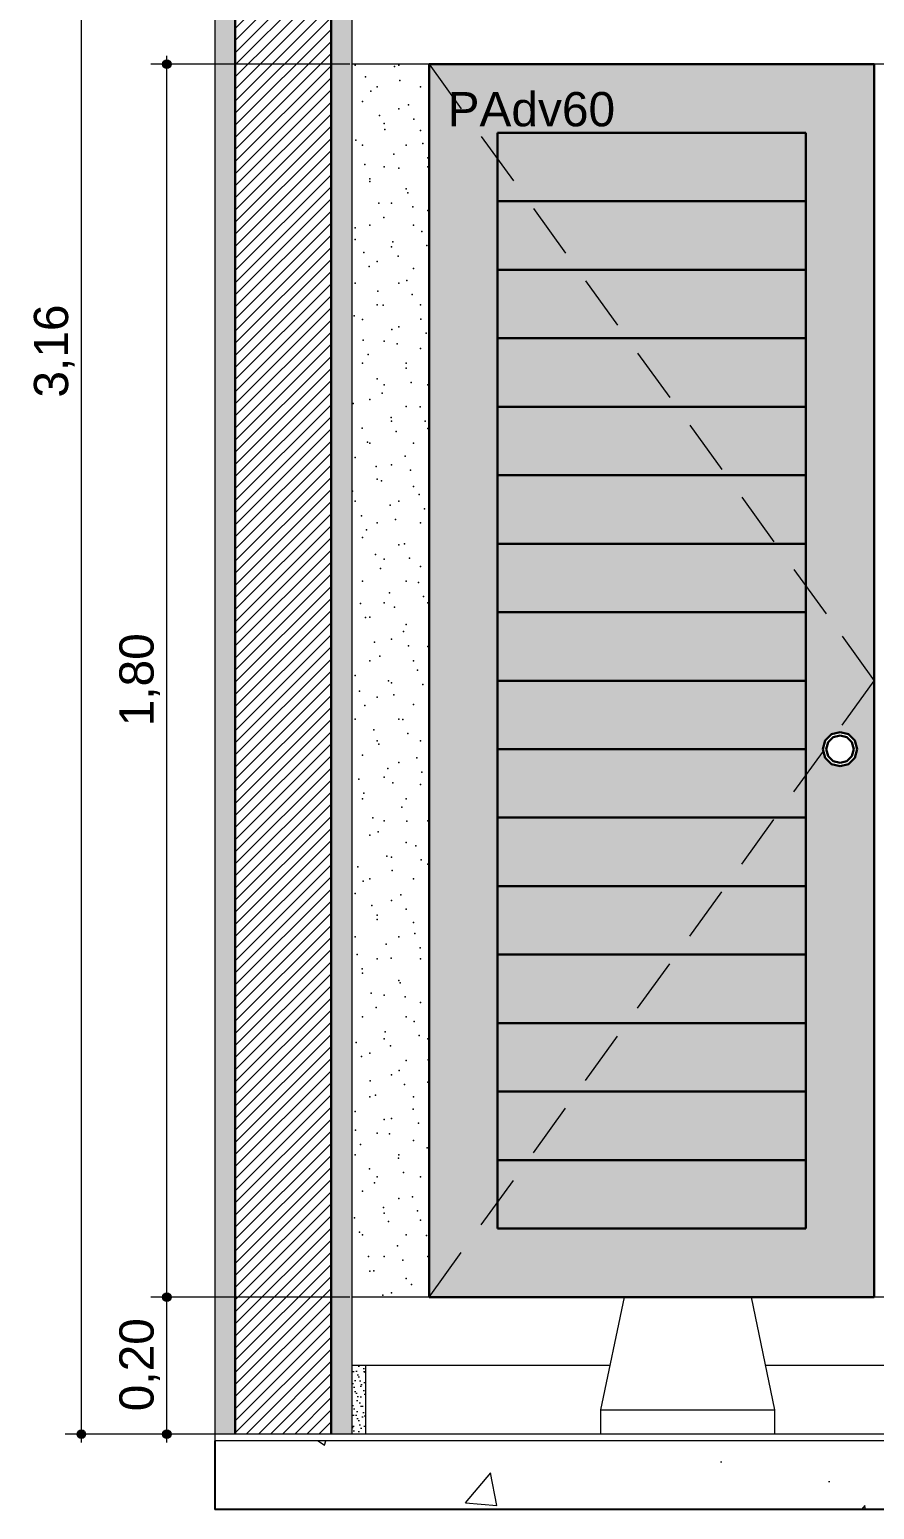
# Model space of a CAD drawing. Header units: metres. Extents: x -1.9 to 95.3, y -2.2 to 2.5.
# Drawn here: x 16.327 to 17.56, y -2.225 to -0.064 of the extents above; entities that cross this region are included whole.
import ezdxf

# ---------------------------------------------------------------- set-up
doc = ezdxf.new("R2010")
doc.units = ezdxf.units.M
doc.header["$MEASUREMENT"] = 0
for name, color, linetype in [('COTAS CORTE', 7, 'Continuous'), ('NOTAS-LAYOUT.EXEC', 7, 'Continuous'), ('PAREDE CONSTRUIR', 7, 'Continuous'), ('Portas Archicad', 7, 'Continuous')]:
    doc.layers.add(name, color=color, linetype=linetype)
for name, color, linetype, lineweight, true_color in [('COTAS CORTE_Caneta_No__25', 7, 'Continuous', 13, 0x982312), ('LAJES.EST_Caneta_No__254', 7, 'Continuous', 0, 0xd1c9ad), ('LAJES.EST_Caneta_No__97', 7, 'Continuous', 13, 0x6b6b6b), ('LOUCAS-METAIS.ARQ_Caneta_No__13', 7, 'Continuous', 0, 0xaaaaaa), ('PAREDE.ARQ_Caneta_No__97', 7, 'Continuous', 13, 0x6b6b6b), ('PISO - Rodapé_Caneta_No__97', 7, 'Continuous', 13, 0x6b6b6b), ('Portas Archicad_Caneta_No__97', 7, 'Continuous', 13, 0x6b6b6b)]:
    doc.layers.add(name, color=color, linetype=linetype, lineweight=lineweight, true_color=true_color)
for name, color, linetype, lineweight in [('LAJES.EST_Caneta_No__4', 7, 'Continuous', 25), ('LAJES.EST_Caneta_No__7', 7, 'Continuous', 13), ('NOTAS-LAYOUT.EXEC_Caneta_No__241', 7, 'Continuous', 13), ('PAREDE CONSTRUIR_Caneta_No__241', 7, 'Continuous', 13), ('PAREDE CONSTRUIR_Caneta_No__3', 7, 'Continuous', 30), ('PAREDE.ARQ_Caneta_No__241', 7, 'Continuous', 13), ('PISO - Rodapé_Caneta_No__11', 7, 'Continuous', 5), ('Portas Archicad_Caneta_No__3', 7, 'Continuous', 30)]:
    doc.layers.add(name, color=color, linetype=linetype, lineweight=lineweight)
doc.styles.add('GENERATED_STYLE_1', font='arial.ttf')
doc.dimstyles.new('GENERATED_STYLE__2', dxfattribs={"dimtxt": 0.05, "dimasz": 0.02375, "dimexe": 0.18, "dimexo": 0.267183, "dimgap": 0, "dimtad": 1, "dimzin": 0, "dimdsep": 46, "dimtxsty": 'GENERATED_STYLE_1', "dimblk": 'ARROWHEAD_11', "dimblk1": 'ARROWHEAD_11', "dimblk2": 'ARROWHEAD_11', "dimcen": 0.09, "dimclrd": 256, "dimclre": 256, "dimclrt": 256, "dimadec": 0, "dimazin": 0, "dimtfac": 1, "dimtdec": 4, "dimtmove": 0, "dimatfit": 3, "dimfxl": 0, "dimtolj": 1, "dimtzin": 0, "dimarcsym": 0})
pattern_1 = [(45, (-35.75337, -1.615), (-0.159099, 0.159099), [0, -0.15, 0, -0.225]), (110, (-35.25337, -1.615), (0.2114308, 0.0769545), [0, -0.11, 0, -0.19])]
pattern_2 = [(50, (-35.75337, -2.115), (-0.546554, 0.0478173), [0.05715, -0.62865]), (355, (-35.75337, -2.115), (-0.10573, 0.5731705), [0.04572, -0.502922]), (100.4514, (-35.7078, -2.119), (0.4408237, 0.5253533), [0.04857, -0.534271]), (46.1842, (-35.7534, -1.9626), (-0.813237, 0.126127), [0.085725, -0.942975]), (96.6356, (-35.6856, -1.9731), (0.712212, 0.742278), [0.072855, -0.801407]), (351.1842, (-35.7534, -1.9626), (0.712212, 0.742278), [0.06858, -0.754379]), (21, (-35.67717, -2.0007), (-0.454843, 0.3067956), [0.05715, -0.62865]), (326, (-35.67717, -2.0007), (0.185406, 0.552564), [0.04572, -0.50292]), (71.4514, (-35.63926, -2.02627), (0.6402493, 0.2457683), [0.04857, -0.53427]), (37.5, (-35.75337, -2.115), (0.0092658, 0.2536651), [0, -0.496824, 0, -0.51054, 0, -0.504825]), (7.5, (-35.75337, -2.115), (0.200459, 0.3005417), [0, -0.291084, 0, -0.485394, 0, -0.192405]), (327.5, (-35.9233, -2.115), (-0.4067718, 0.0171862), [0, -0.1905, 0, -0.59436, 0, -0.78867]), (317.5, (-35.9995, -2.115), (0.4443875, 0.0762795), [0, -0.24765, 0, -0.394716, 0, -0.56007])]

# ---------------------------------------------------------------- blocks, each defined once
blk = doc.blocks.new('*D66', base_point=(-35.7534, -2.115))
at = {"layer": 'COTAS CORTE_Caneta_No__25', "linetype": 'Continuous', "lineweight": 13, "true_color": 0x982312}
for points in [[(16.5209, -1.915), (16.5214, -1.9174), (16.5228, -1.9194), (16.5248, -1.9208), (16.5272, -1.9213), (16.5296, -1.9208), (16.5316, -1.9194), (16.533, -1.9174), (16.5334, -1.915), (16.533, -1.9126), (16.5316, -1.9106), (16.5296, -1.9092), (16.5272, -1.9087), (16.5248, -1.9092), (16.5228, -1.9106), (16.5214, -1.9126)], [(16.5209, -2.115), (16.5214, -2.1174), (16.5228, -2.1194), (16.5248, -2.1208), (16.5272, -2.1213), (16.5296, -2.1208), (16.5316, -2.1194), (16.533, -2.1174), (16.5334, -2.115), (16.533, -2.1126), (16.5316, -2.1106), (16.5296, -2.1092), (16.5272, -2.1088), (16.5248, -2.1092), (16.5228, -2.1106), (16.5214, -2.1126)]]:
    blk.add_hatch(color=24, dxfattribs=at).paths.add_polyline_path(points)
at = {"layer": 'COTAS CORTE_Caneta_No__25', "color": 24, "linetype": 'Continuous', "lineweight": 13, "true_color": 0x982312}
for p, q in [((16.5209, -1.915), (16.5037, -1.915)), ((16.5272, -2.1088), (16.5272, -1.9213)), ((16.7944, -1.915), (16.5334, -1.915)), ((16.5209, -2.115), (16.5037, -2.115)), ((16.7944, -2.115), (16.5334, -2.115)), ((16.5272, -2.1275), (16.5272, -2.1213))]:
    blk.add_line(p, q, dxfattribs=at)
for centre in [(16.5272, -1.915), (16.5272, -2.115)]:
    blk.add_circle(centre, 0.00625, dxfattribs=at)
at = {"layer": 'COTAS CORTE_Caneta_No__25', "color": 24, "lineweight": 13, "true_color": 0x982312, "insert": (16.5172, -2.0817), "char_height": 0.05, "attachment_point": 7, "rotation": 90, "style": 'GENERATED_STYLE_1'}
blk.add_mtext('\\A1;{\\pql;\\fArial|b0|i0|c0|p0;\\W1.000000;0,20}', dxfattribs=at)
blk = doc.blocks.new('ARROWHEAD_11')
at = {"color": 0, "linetype": 'Continuous', "lineweight": 0}
blk.add_line((0, 0), (-1, 0), dxfattribs=at)
at = {"color": 0, "linetype": 'Continuous', "lineweight": 0, "const_width": 0.25, "flags": 128}
blk.add_lwpolyline([(-0.125, 0, 1), (0.125, 0, 1)], format="xyb", close=True, dxfattribs=at)
blk = doc.blocks.new('*D67', base_point=(-35.7534, -2.115))
at = {"layer": 'COTAS CORTE_Caneta_No__25', "linetype": 'Continuous', "lineweight": 13, "true_color": 0x982312}
for points in [[(16.5209, -0.115), (16.5214, -0.1174), (16.5228, -0.1194), (16.5248, -0.1208), (16.5272, -0.1213), (16.5296, -0.1208), (16.5316, -0.1194), (16.533, -0.1174), (16.5334, -0.115), (16.533, -0.1126), (16.5316, -0.1106), (16.5296, -0.1092), (16.5272, -0.1088), (16.5248, -0.1092), (16.5228, -0.1106), (16.5214, -0.1126)], [(16.5209, -1.915), (16.5214, -1.9174), (16.5228, -1.9194), (16.5248, -1.9208), (16.5272, -1.9213), (16.5296, -1.9208), (16.5316, -1.9194), (16.533, -1.9174), (16.5334, -1.915), (16.533, -1.9126), (16.5316, -1.9106), (16.5296, -1.9092), (16.5272, -1.9088), (16.5248, -1.9092), (16.5228, -1.9106), (16.5214, -1.9126)]]:
    blk.add_hatch(color=24, dxfattribs=at).paths.add_polyline_path(points)
at = {"layer": 'COTAS CORTE_Caneta_No__25', "color": 24, "linetype": 'Continuous', "lineweight": 13, "true_color": 0x982312}
for p, q in [((16.5272, -0.1088), (16.5272, -0.1025)), ((16.5209, -0.115), (16.5037, -0.115)), ((16.5272, -1.9088), (16.5272, -0.1213)), ((16.7944, -0.115), (16.5334, -0.115))]:
    blk.add_line(p, q, dxfattribs=at)
blk.add_circle((16.5272, -0.115), 0.00625, dxfattribs=at)
at = {"layer": 'COTAS CORTE_Caneta_No__25', "color": 24, "lineweight": 13, "true_color": 0x982312, "insert": (16.5172, -1.0817), "char_height": 0.05, "attachment_point": 7, "rotation": 90, "style": 'GENERATED_STYLE_1'}
blk.add_mtext('\\A1;{\\pql;\\fArial|b0|i0|c0|p0;\\W1.000000;1,80}', dxfattribs=at)
blk = doc.blocks.new('*D68', base_point=(-35.7534, -2.115))
at = {"layer": 'COTAS CORTE_Caneta_No__25', "linetype": 'Continuous', "lineweight": 13, "true_color": 0x982312}
for points in [[(16.3962, 1.045), (16.3967, 1.0426), (16.398, 1.0406), (16.4001, 1.0392), (16.4024, 1.0387), (16.4048, 1.0392), (16.4069, 1.0406), (16.4082, 1.0426), (16.4087, 1.045), (16.4082, 1.0474), (16.4069, 1.0494), (16.4048, 1.0508), (16.4024, 1.0513), (16.4001, 1.0508), (16.398, 1.0494), (16.3967, 1.0474)], [(16.3962, -2.115), (16.3967, -2.1174), (16.398, -2.1194), (16.4001, -2.1208), (16.4024, -2.1213), (16.4048, -2.1208), (16.4069, -2.1194), (16.4082, -2.1174), (16.4087, -2.115), (16.4082, -2.1126), (16.4069, -2.1106), (16.4048, -2.1092), (16.4024, -2.1088), (16.4001, -2.1092), (16.398, -2.1106), (16.3967, -2.1126)]]:
    blk.add_hatch(color=24, dxfattribs=at).paths.add_polyline_path(points)
at = {"layer": 'COTAS CORTE_Caneta_No__25', "color": 24, "linetype": 'Continuous', "lineweight": 13, "true_color": 0x982312}
for p, q in [((16.3962, 1.045), (16.379, 1.045)), ((16.4024, -2.1088), (16.4024, 1.0387)), ((16.6696, 1.045), (16.4087, 1.045)), ((16.3962, -2.115), (16.379, -2.115)), ((16.6696, -2.115), (16.4087, -2.115)), ((16.4024, -2.1275), (16.4024, -2.1213))]:
    blk.add_line(p, q, dxfattribs=at)
for centre in [(16.4024, 1.045), (16.4024, -2.115)]:
    blk.add_circle(centre, 0.00625, dxfattribs=at)
at = {"layer": 'COTAS CORTE_Caneta_No__25', "color": 24, "lineweight": 13, "true_color": 0x982312, "insert": (16.3924, -0.6017), "char_height": 0.05, "attachment_point": 7, "rotation": 90, "style": 'GENERATED_STYLE_1'}
blk.add_mtext('\\A1;{\\pql;\\fArial|b0|i0|c0|p0;\\W1.000000;3,16}', dxfattribs=at)
blk = doc.blocks.new('Label_14_5', base_point=(16.9347, -0.149))
at = {"layer": 'NOTAS-LAYOUT.EXEC_Caneta_No__241', "color": 7, "lineweight": 13, "insert": (16.9372, -0.1556), "char_height": 0.05, "attachment_point": 1, "style": 'GENERATED_STYLE_1'}
blk.add_mtext('\\A1;{\\pql;\\pt0,241;\\fArial|b0|i0|c0|p0;\\W1.000000;PAdv60\\fArial|b0|i0|c0|p0;\\W1.000000;\\A1{\\H.66x;\\S^  ;}\\fArial|b0|i0|c0|p0;\\W1.000000;\\fArial|b0|i0|c0|p0;\\W1.000000;\\A1{\\H.66x;\\S^  ;}\\fArial|b0|i0|c0|p0;\\W1.000000;\\fArial|b0|i0|c0|p0;\\W1.000000;\\fArial|b0|i0|c0|p0;\\W1.000000;\\fArial|b0|i0|c0|p0;\\W1.000000;\\fArial|b0|i0|c0|p0;\\W1.000000;\\fArial|b0|i0|c0|p0;\\W1.000000;\\fArial|b0|i0|c0|p0;\\W1.000000;\\A1{\\H.66x;\\S^  ;}\\fArial|b0|i0|c0|p0;\\W1.000000;\\fArial|b0|i0|c0|p0;\\W1.000000;\\A1{\\H.66x;\\S^  ;}\\fArial|b0|i0|c0|p0;\\W1.000000;\\fArial|b0|i0|c0|p0;\\W1.000000;\\fArial|b0|i0|c0|p0;\\W1.000000;\\fArial|b0|i0|c0|p0;\\W1.000000;\\fArial|b0|i0|c0|p0;\\W1.000000;\\fArial|b0|i0|c0|p0;\\W1.000000;\\fArial|b0|i0|c0|p0;\\W1.000000;\\A1{\\H.66x;\\S^  ;}\\fArial|b0|i0|c0|p0;\\W1.000000;\\fArial|b0|i0|c0|p0;\\W1.000000;\\A1{\\H.66x;\\S^  ;}\\fArial|b0|i0|c0|p0;\\W1.000000;\\fArial|b0|i0|c0|p0;\\W1.000000;\\fArial|b0|i0|c0|p0;\\W1.000000;\\fArial|b0|i0|c0|p0;\\W1.000000;\\fArial|b0|i0|c0|p0;\\W1.000000;\\fArial|b0|i0|c0|p0;\\W1.000000;\\fArial|b0|i0|c0|p0;\\W1.000000;\\A1{\\H.66x;\\S^  ;}\\fArial|b0|i0|c0|p0;\\W1.000000;\\fArial|b0|i0|c0|p0;\\W1.000000;\\A1{\\H.66x;\\S^  ;}\\fArial|b0|i0|c0|p0;\\W1.000000;\\fArial|b0|i0|c0|p0;\\W1.000000;\\fArial|b0|i0|c0|p0;\\W1.000000;\\fArial|b0|i0|c0|p0;\\W1.000000;\\fArial|b0|i0|c0|p0;\\W1.000000;\\fArial|b0|i0|c0|p0;\\W1.000000;\\fArial|b0|i0|c0|p0;\\W1.000000;\\A1{\\H.66x;\\S^  ;}\\fArial|b0|i0|c0|p0;\\W1.000000;\\fArial|b0|i0|c0|p0;\\W1.000000;\\A1{\\H.66x;\\S^  ;}\\fArial|b0|i0|c0|p0;\\W1.000000;\\fArial|b0|i0|c0|p0;\\W1.000000;\\fArial|b0|i0|c0|p0;\\W1.000000;\\fArial|b0|i0|c0|p0;\\W1.000000;\\fArial|b0|i0|c0|p0;\\W1.000000;\\fArial|b0|i0|c0|p0;\\W1.000000;\\fArial|b0|i0|c0|p0;\\W1.000000;\\A1{\\H.66x;\\S^  ;}\\fArial|b0|i0|c0|p0;\\W1.000000;}', dxfattribs=at)

msp = doc.modelspace()

# ---------------------------------------------------------------- hatches: boundary and pattern name
at = {"layer": 'LAJES.EST_Caneta_No__254', "linetype": 'Continuous', "lineweight": 0, "true_color": 0xd1c9ad}
h = msp.add_hatch(dxfattribs=at)
h.set_pattern_fill('Haie_OD_0005', color=9, style=0, pattern_type=2)
h.set_pattern_definition(pattern_1)
h.paths.add_polyline_path([(16.7972, -2.115), (16.5972, -2.115), (16.5972, -2.125), (16.7972, -2.125)])
h = msp.add_hatch(dxfattribs=at)
h.set_pattern_fill('Haie_OD_0005', color=9, style=0, pattern_type=2)
h.set_pattern_definition(pattern_1)
h.paths.add_polyline_path([(16.7972, -2.115), (16.7972, -2.125), (20.8472, -2.125), (20.8472, -2.115)])
at = {"layer": 'LAJES.EST_Caneta_No__97', "linetype": 'Continuous', "lineweight": 13, "true_color": 0x6b6b6b}
h = msp.add_hatch(dxfattribs=at)
h.set_pattern_fill('AR_CONC_0005', color=251, style=0, pattern_type=2)
h.set_pattern_definition(pattern_2)
h.paths.add_polyline_path([(16.5972, -2.225), (16.7972, -2.225), (16.7972, -2.125), (16.5972, -2.125)])
h = msp.add_hatch(dxfattribs=at)
h.set_pattern_fill('AR_CONC_0005', color=251, style=0, pattern_type=2)
h.set_pattern_definition(pattern_2)
h.paths.add_polyline_path([(16.7972, -2.225), (20.8472, -2.225), (20.8472, -2.125), (16.7972, -2.125)])
at = {"layer": 'PAREDE CONSTRUIR', "linetype": 'Continuous', "lineweight": 0, "true_color": 0xffffff}
for points in [[(16.5972, 1.435), (16.5972, -2.115), (16.6272, -2.115), (16.6272, 1.435)], [(16.7672, -2.115), (16.7972, -2.115), (16.7972, 1.435), (16.7672, 1.435)]]:
    msp.add_hatch(color=7, dxfattribs=at).paths.add_polyline_path(points)
at = {"layer": 'PAREDE CONSTRUIR', "linetype": 'Continuous', "lineweight": 0, "true_color": 0x000000}
h = msp.add_hatch(dxfattribs=at)
h.set_pattern_fill('common_brick_0005', color=18, style=0, pattern_type=2)
h.set_pattern_definition([(45, (-35.753368, -2.115), (-0.0088388348, 0.0088388348), [])])
h.paths.add_polyline_path([(16.6272, 1.435), (16.6272, -2.115), (16.7672, -2.115), (16.7672, 1.435)])
at = {"layer": 'PISO - Rodapé_Caneta_No__97', "linetype": 'Continuous', "lineweight": 13, "true_color": 0x6b6b6b}
h = msp.add_hatch(dxfattribs=at)
h.set_pattern_fill('cut_stone_0005', color=251, style=0, pattern_type=2)
h.set_pattern_definition([(45, (-35.753368, -2.09), (-0.0079549513, 0.0079549513), [0, -0.0075, 0, -0.01125]), (110, (-35.728368, -2.09), (0.010571542, 0.0038477266), [0, -0.0055, 0, -0.0095])])
h.paths.add_polyline_path([(16.7972, -2.015), (16.7972, -2.115), (16.8172, -2.115), (16.8172, -2.015)])
at = {"layer": 'Portas Archicad', "linetype": 'Continuous', "lineweight": 0, "true_color": 0xffffff}
for points in [[(16.9102, -1.915), (17.0102, -1.815), (17.0102, -0.215), (16.9102, -0.115)], [(16.9102, -0.115), (17.0102, -0.215), (17.4602, -0.215), (17.5602, -0.115)], [(17.0102, -0.315), (17.4602, -0.315), (17.4602, -0.215), (17.0102, -0.215)], [(17.0102, -0.315), (17.0102, -0.415), (17.4602, -0.415), (17.4602, -0.315)], [(17.0102, -0.515), (17.4602, -0.515), (17.4602, -0.415), (17.0102, -0.415)], [(17.0102, -0.615), (17.4602, -0.615), (17.4602, -0.515), (17.0102, -0.515)], [(17.0102, -0.715), (17.4602, -0.715), (17.4602, -0.615), (17.0102, -0.615)], [(17.0102, -0.815), (17.4602, -0.815), (17.4602, -0.715), (17.0102, -0.715)], [(17.0102, -0.915), (17.4602, -0.915), (17.4602, -0.815), (17.0102, -0.815)], [(17.0102, -1.015), (17.4602, -1.015), (17.4602, -0.915), (17.0102, -0.915)], [(17.0102, -1.115), (17.4602, -1.115), (17.4602, -1.015), (17.0102, -1.015)], [(17.0102, -1.115), (17.0102, -1.215), (17.4602, -1.215), (17.4602, -1.115)], [(17.0102, -1.315), (17.4602, -1.315), (17.4602, -1.215), (17.0102, -1.215)], [(17.0102, -1.315), (17.0102, -1.415), (17.4602, -1.415), (17.4602, -1.315)], [(17.0102, -1.415), (17.0102, -1.515), (17.4602, -1.515), (17.4602, -1.415)], [(17.0102, -1.515), (17.0102, -1.615), (17.4602, -1.615), (17.4602, -1.515)], [(17.0102, -1.715), (17.4602, -1.715), (17.4602, -1.615), (17.0102, -1.615)], [(17.0102, -1.715), (17.0102, -1.815), (17.4602, -1.815), (17.4602, -1.715)], [(16.9102, -1.915), (17.5602, -1.915), (17.4602, -1.815), (17.0102, -1.815)]]:
    msp.add_hatch(color=7, dxfattribs=at).paths.add_polyline_path(points)
h = msp.add_hatch(color=7, dxfattribs=at)
h.paths.add_polyline_path([(17.4602, -0.215), (17.4602, -1.815), (17.5602, -1.915), (17.5602, -0.115)])
h.paths.add_polyline_path([(17.4852, -1.115), (17.4885, -1.1025), (17.4977, -1.0933), (17.5102, -1.09), (17.5227, -1.0933), (17.5319, -1.1025), (17.5352, -1.115), (17.5319, -1.1275), (17.5227, -1.1367), (17.5102, -1.14), (17.4977, -1.1367), (17.4885, -1.1275)], flags=0)

# ---------------------------------------------------------------- linework, layer by layer
at = {"layer": 'LAJES.EST_Caneta_No__4', "color": 7, "linetype": 'Continuous', "lineweight": 25}
for p, q in [((16.5972, -2.125), (16.5972, -2.225)), ((16.7972, -2.225), (16.5972, -2.225)), ((20.8472, -2.225), (16.7972, -2.225))]:
    msp.add_line(p, q, dxfattribs=at)
at = {"layer": 'LAJES.EST_Caneta_No__7', "color": 7, "linetype": 'Continuous', "lineweight": 13}
for p, q in [((16.5972, -2.115), (16.5972, -2.125)), ((16.8172, -2.115), (16.7972, -2.115)), ((20.8272, -2.115), (16.8172, -2.115)), ((16.7972, -2.125), (16.5972, -2.125)), ((20.8472, -2.125), (16.7972, -2.125))]:
    msp.add_line(p, q, dxfattribs=at)
at = {"layer": 'LAJES.EST_Caneta_No__7', "color": 7, "linetype": 'Continuous', "lineweight": 13, "flags": 128}
msp.add_lwpolyline([(16.7972, -2.115), (16.7672, -2.115), (16.6272, -2.115), (16.5972, -2.115)], dxfattribs=at)
at = {"layer": 'LOUCAS-METAIS.ARQ_Caneta_No__13', "color": 253, "linetype": 'Continuous', "lineweight": 0, "true_color": 0xaaaaaa}
for p, q in [((17.161, -2.0796), (17.1953, -1.915)), ((17.415, -2.0796), (17.3808, -1.915)), ((17.161, -2.0796), (17.1647, -2.0796)), ((17.161, -2.115), (17.161, -2.0796)), ((17.1647, -2.0796), (17.1731, -2.0796)), ((17.1731, -2.0796), (17.1861, -2.0796)), ((17.1861, -2.0796), (17.2039, -2.0796)), ((17.2039, -2.0796), (17.2281, -2.0796)), ((17.2281, -2.0796), (17.2569, -2.0796)), ((17.2569, -2.0796), (17.288, -2.0796)), ((17.288, -2.0796), (17.3192, -2.0796)), ((17.3192, -2.0796), (17.348, -2.0796)), ((17.348, -2.0796), (17.3721, -2.0796)), ((17.3721, -2.0796), (17.3899, -2.0796)), ((17.3899, -2.0796), (17.4029, -2.0796)), ((17.4029, -2.0796), (17.4114, -2.0796)), ((17.4114, -2.0796), (17.415, -2.0796)), ((17.415, -2.115), (17.415, -2.0796))]:
    msp.add_line(p, q, dxfattribs=at)
at = {"layer": 'PAREDE CONSTRUIR_Caneta_No__241', "color": 7, "linetype": 'Continuous', "lineweight": 13}
for p, q in [((16.7972, 1.035), (16.7972, -2.015)), ((16.7972, -2.015), (16.7972, -2.115))]:
    msp.add_line(p, q, dxfattribs=at)
at = {"layer": 'PAREDE CONSTRUIR_Caneta_No__241', "color": 7, "linetype": 'Continuous', "lineweight": 13, "flags": 128}
for points in [[(16.5972, 1.035), (16.5972, 0.0355), (16.5972, 0.0255), (16.5972, -2.015)], [(16.5972, -2.015), (16.5972, -2.112), (16.5972, -2.115)]]:
    msp.add_lwpolyline(points, dxfattribs=at)
at = {"layer": 'PAREDE CONSTRUIR_Caneta_No__3', "color": 7, "linetype": 'Continuous', "lineweight": 30}
for p, q in [((16.6272, 1.435), (16.6272, -2.115)), ((16.7672, 1.435), (16.7672, -2.115))]:
    msp.add_line(p, q, dxfattribs=at)
at = {"layer": 'PAREDE.ARQ_Caneta_No__241', "color": 7, "linetype": 'Continuous', "lineweight": 13}
for p, q in [((16.9102, -0.115), (16.7972, -0.115)), ((17.9269, -0.115), (17.5602, -0.115)), ((16.9102, -1.915), (16.7972, -1.915)), ((17.9269, -1.915), (17.5602, -1.915))]:
    msp.add_line(p, q, dxfattribs=at)
at = {"layer": 'PAREDE.ARQ_Caneta_No__97', "color": 251, "linetype": 'Continuous', "lineweight": 13, "true_color": 0x6b6b6b}
for p in [(16.8023, -0.1164), (16.8598, -0.1181), (16.866, -0.1164), (16.9096, -0.1233), (16.8175, -0.1334), (16.8342, -0.1482), (16.8673, -0.1387), (16.8978, -0.1482), (16.813, -0.1695), (16.825, -0.1541), (16.838, -0.1898), (16.866, -0.1801), (16.8803, -0.1744), (16.8448, -0.2013), (16.8455, -0.2105), (16.8878, -0.1951), (16.8978, -0.2119), (16.8032, -0.2259), (16.813, -0.2331), (16.8766, -0.2331), (16.9008, -0.2308), (16.8585, -0.2462), (16.9083, -0.2515), (16.8162, -0.2616), (16.8448, -0.2649), (16.866, -0.2669), (16.9084, -0.2649), (16.8236, -0.2861), (16.8238, -0.2823), (16.8766, -0.2967), (16.8368, -0.318), (16.8554, -0.3179), (16.879, -0.3026), (16.8866, -0.3233), (16.8443, -0.3386), (16.9084, -0.3286), (16.802, -0.354), (16.8236, -0.3498), (16.8872, -0.3498), (16.8996, -0.359), (16.8023, -0.371), (16.8554, -0.3816), (16.8573, -0.3744), (16.9071, -0.3796), (16.815, -0.3897), (16.8225, -0.4104), (16.8342, -0.4028), (16.8648, -0.395), (16.8778, -0.4307), (16.8872, -0.4134), (16.8023, -0.4346), (16.8355, -0.4461), (16.866, -0.4346), (16.8853, -0.4514), (16.8342, -0.4664), (16.843, -0.4668), (16.8978, -0.4664), (16.8008, -0.4822), (16.813, -0.4876), (16.8983, -0.4871), (16.8137, -0.5179), (16.856, -0.5025), (16.866, -0.4983), (16.9058, -0.5078), (16.8213, -0.5386), (16.8448, -0.5195), (16.8636, -0.5232), (16.8978, -0.5301), (16.813, -0.5513), (16.8766, -0.5513), (16.8766, -0.5589), (16.8343, -0.5743), (16.8448, -0.5831), (16.8841, -0.5796), (16.9084, -0.5831), (16.8236, -0.6043), (16.8418, -0.595), (16.7995, -0.6103), (16.8766, -0.6149), (16.8971, -0.6153), (16.8125, -0.6461), (16.8548, -0.6307), (16.8554, -0.6361), (16.9046, -0.6359), (16.9084, -0.6467), (16.82, -0.6667), (16.8236, -0.668), (16.8623, -0.6513), (16.8872, -0.668), (16.8023, -0.6892), (16.8753, -0.687), (16.833, -0.7024), (16.8554, -0.6998), (16.8828, -0.7077), (16.8342, -0.721), (16.8406, -0.7231), (16.8872, -0.7316), (16.7983, -0.7385), (16.8023, -0.7528), (16.866, -0.7528), (16.8958, -0.7434), (16.8113, -0.7742), (16.8535, -0.7588), (16.9034, -0.7641), (16.8188, -0.7949), (16.8342, -0.7846), (16.8611, -0.7795), (16.8978, -0.7846), (16.813, -0.8058), (16.866, -0.8165), (16.8741, -0.8152), (16.8318, -0.8306), (16.8448, -0.8377), (16.8816, -0.8359), (16.8393, -0.8513), (16.8978, -0.8483), (16.813, -0.8695), (16.8766, -0.8695), (16.8946, -0.8716), (16.81, -0.9024), (16.8448, -0.9013), (16.8523, -0.887), (16.9021, -0.8923), (16.9084, -0.9013), (16.8175, -0.923), (16.8236, -0.9225), (16.8598, -0.9076), (16.8728, -0.9434), (16.8766, -0.9331), (16.8305, -0.9587), (16.8554, -0.9543), (16.8803, -0.964), (16.9084, -0.9649), (16.8236, -0.9862), (16.8381, -0.9794), (16.8872, -0.9862), (16.8023, -1.0074), (16.8511, -1.0151), (16.8933, -0.9997), (16.8088, -1.0305), (16.8554, -1.018), (16.8586, -1.0358), (16.9009, -1.0204), (16.8163, -1.0512), (16.8342, -1.0392), (16.8872, -1.0498), (16.8023, -1.071), (16.866, -1.071), (16.8716, -1.0715), (16.8293, -1.0869), (16.8791, -1.0922), (16.8342, -1.1028), (16.8368, -1.1076), (16.8978, -1.1028), (16.813, -1.124), (16.8498, -1.1433), (16.866, -1.1347), (16.8921, -1.1279), (16.8075, -1.1587), (16.8448, -1.1559), (16.8573, -1.164), (16.8978, -1.1665), (16.8996, -1.1486), (16.813, -1.1877), (16.8151, -1.1793), (16.8766, -1.1877), (16.8703, -1.1997), (16.8281, -1.2151), (16.8448, -1.2195), (16.8779, -1.2203), (16.9084, -1.2195), (16.8236, -1.2407), (16.8356, -1.2357), (16.8766, -1.2513), (16.8486, -1.2714), (16.8554, -1.2725), (16.8909, -1.256), (16.8063, -1.2868), (16.8561, -1.2921), (16.8984, -1.2767), (16.9084, -1.2831), (16.8138, -1.3075), (16.8236, -1.3044), (16.8872, -1.3044), (16.8023, -1.3256), (16.8554, -1.3362), (16.8691, -1.3278), (16.8268, -1.3432), (16.8342, -1.3574), (16.8766, -1.3485), (16.8343, -1.3639), (16.8872, -1.368), (16.8023, -1.3892), (16.8473, -1.3996), (16.866, -1.3892), (16.8896, -1.3842), (16.805, -1.415), (16.8342, -1.421), (16.8549, -1.4203), (16.8971, -1.4049), (16.8978, -1.421), (16.8126, -1.4357), (16.813, -1.4422), (16.9101, -1.4406), (16.866, -1.4529), (16.8679, -1.456), (16.8256, -1.4714), (16.8448, -1.4741), (16.8754, -1.4766), (16.8978, -1.4847), (16.813, -1.5059), (16.8331, -1.492), (16.8766, -1.5059), (16.8884, -1.5124), (16.8461, -1.5277), (16.8959, -1.533), (16.8038, -1.5431), (16.8448, -1.5377), (16.8536, -1.5484), (16.9084, -1.5377), (16.8113, -1.5638), (16.8236, -1.5589), (16.8766, -1.5695), (16.9089, -1.5687), (16.8554, -1.5907), (16.8666, -1.5841), (16.8243, -1.5995), (16.8318, -1.6202), (16.8741, -1.6048), (16.9084, -1.6013), (16.8236, -1.6226), (16.8871, -1.6405), (16.8872, -1.6226), (16.8023, -1.6438), (16.8448, -1.6559), (16.8554, -1.6544), (16.8947, -1.6612), (16.8026, -1.6713), (16.8342, -1.6756), (16.8524, -1.6766), (16.8101, -1.692), (16.8872, -1.6862), (16.9076, -1.6969), (16.8023, -1.7074), (16.8231, -1.7277), (16.8654, -1.7123), (16.866, -1.7074), (16.8306, -1.7483), (16.8342, -1.7392), (16.8729, -1.733), (16.8978, -1.7392), (16.813, -1.7604), (16.866, -1.771), (16.8859, -1.7687), (16.8436, -1.7841), (16.8448, -1.7923), (16.8934, -1.7893), (16.8013, -1.7994), (16.8511, -1.8047), (16.8978, -1.8029), (16.8088, -1.8201), (16.813, -1.8241), (16.8766, -1.8241), (16.9064, -1.825), (16.8218, -1.8558), (16.8448, -1.8559), (16.8641, -1.8404), (16.9084, -1.8559), (16.8236, -1.8771), (16.8294, -1.8765), (16.8716, -1.8611), (16.8766, -1.8877), (16.8846, -1.8968), (16.8424, -1.9122), (16.8554, -1.9089)]:
    msp.add_point(p, dxfattribs=at)
at = {"layer": 'PISO - Rodapé_Caneta_No__11', "color": 7, "linetype": 'Continuous', "lineweight": 5}
for p, q in [((16.8172, -2.015), (16.7972, -2.015)), ((17.1745, -2.015), (16.8172, -2.015)), ((16.8172, -2.015), (16.8172, -2.115)), ((18.1914, -2.015), (17.4016, -2.015))]:
    msp.add_line(p, q, dxfattribs=at)
at = {"layer": 'Portas Archicad_Caneta_No__3', "color": 7, "linetype": 'Continuous', "lineweight": 30}
for p, q in [((16.9102, -0.115), (16.9102, -1.915)), ((17.5602, -0.115), (16.9102, -0.115)), ((17.5602, -1.915), (17.5602, -0.115)), ((17.4602, -0.215), (17.0102, -0.215)), ((17.0102, -0.215), (17.0102, -0.315)), ((17.4602, -0.315), (17.4602, -0.215)), ((17.4602, -0.315), (17.0102, -0.315)), ((17.0102, -0.315), (17.0102, -0.415)), ((17.4602, -0.415), (17.4602, -0.315)), ((17.4602, -0.415), (17.0102, -0.415)), ((17.0102, -0.415), (17.0102, -0.515)), ((17.4602, -0.515), (17.4602, -0.415)), ((17.4602, -0.515), (17.0102, -0.515)), ((17.0102, -0.515), (17.0102, -0.615)), ((17.4602, -0.615), (17.4602, -0.515)), ((17.4602, -0.615), (17.0102, -0.615)), ((17.0102, -0.615), (17.0102, -0.715)), ((17.4602, -0.715), (17.4602, -0.615)), ((17.4602, -0.715), (17.0102, -0.715)), ((17.0102, -0.715), (17.0102, -0.815)), ((17.4602, -0.815), (17.4602, -0.715)), ((17.4602, -0.815), (17.0102, -0.815)), ((17.0102, -0.815), (17.0102, -0.915)), ((17.4602, -0.915), (17.4602, -0.815)), ((17.4602, -0.915), (17.0102, -0.915)), ((17.0102, -0.915), (17.0102, -1.015)), ((17.4602, -1.015), (17.4602, -0.915)), ((17.4602, -1.015), (17.0102, -1.015)), ((17.0102, -1.015), (17.0102, -1.115)), ((17.4602, -1.115), (17.4602, -1.015)), ((17.4885, -1.1025), (17.4977, -1.0933)), ((17.4929, -1.105), (17.5002, -1.0977)), ((17.4977, -1.0933), (17.5102, -1.09)), ((17.5002, -1.0977), (17.5102, -1.095)), ((17.5102, -1.09), (17.5227, -1.0933)), ((17.5102, -1.095), (17.5202, -1.0977)), ((17.5202, -1.0977), (17.5275, -1.105)), ((17.5227, -1.0933), (17.5319, -1.1025)), ((17.4602, -1.115), (17.0102, -1.115)), ((17.0102, -1.115), (17.0102, -1.215)), ((17.4602, -1.215), (17.4602, -1.115)), ((17.4852, -1.115), (17.4885, -1.1025)), ((17.4885, -1.1275), (17.4852, -1.115)), ((17.4902, -1.115), (17.4929, -1.105)), ((17.4929, -1.125), (17.4902, -1.115)), ((17.5275, -1.105), (17.5302, -1.115)), ((17.5302, -1.115), (17.5275, -1.125)), ((17.5319, -1.1025), (17.5352, -1.115)), ((17.5352, -1.115), (17.5319, -1.1275)), ((17.4977, -1.1367), (17.4885, -1.1275)), ((17.5002, -1.1323), (17.4929, -1.125)), ((17.5102, -1.14), (17.4977, -1.1367)), ((17.5102, -1.135), (17.5002, -1.1323)), ((17.5202, -1.1323), (17.5102, -1.135)), ((17.5227, -1.1367), (17.5102, -1.14)), ((17.5275, -1.125), (17.5202, -1.1323)), ((17.5319, -1.1275), (17.5227, -1.1367)), ((17.4602, -1.215), (17.0102, -1.215)), ((17.0102, -1.215), (17.0102, -1.315)), ((17.4602, -1.315), (17.4602, -1.215)), ((17.4602, -1.315), (17.0102, -1.315)), ((17.0102, -1.315), (17.0102, -1.415)), ((17.4602, -1.415), (17.4602, -1.315)), ((17.4602, -1.415), (17.0102, -1.415)), ((17.0102, -1.415), (17.0102, -1.515)), ((17.4602, -1.515), (17.4602, -1.415)), ((17.4602, -1.515), (17.0102, -1.515)), ((17.0102, -1.515), (17.0102, -1.615)), ((17.4602, -1.615), (17.4602, -1.515)), ((17.4602, -1.615), (17.0102, -1.615)), ((17.0102, -1.615), (17.0102, -1.715)), ((17.4602, -1.715), (17.4602, -1.615)), ((17.4602, -1.715), (17.0102, -1.715)), ((17.0102, -1.715), (17.0102, -1.815)), ((17.4602, -1.815), (17.4602, -1.715)), ((17.0102, -1.815), (17.4602, -1.815)), ((16.9102, -1.915), (17.5602, -1.915))]:
    msp.add_line(p, q, dxfattribs=at)
at = {"layer": 'Portas Archicad_Caneta_No__97', "color": 251, "linetype": 'Continuous', "lineweight": 13, "true_color": 0x6b6b6b}
for p, q in [((16.9102, -0.115), (16.957, -0.1799)), ((16.9863, -0.2204), (17.0332, -0.2852)), ((17.0624, -0.3258), (17.1093, -0.3906)), ((17.1385, -0.4312), (17.1854, -0.496)), ((17.2147, -0.5366), (17.2615, -0.6014)), ((17.2908, -0.6419), (17.3376, -0.7068)), ((17.3669, -0.7473), (17.4137, -0.8122)), ((17.443, -0.8527), (17.4898, -0.9176)), ((17.5134, -0.9501), (17.5602, -1.015)), ((17.5134, -1.0799), (17.5602, -1.015)), ((17.443, -1.1773), (17.486, -1.1178)), ((17.3669, -1.2827), (17.4137, -1.2178)), ((17.2908, -1.3881), (17.3376, -1.3232)), ((17.2147, -1.4934), (17.2615, -1.4286)), ((17.1385, -1.5988), (17.1854, -1.534)), ((17.0624, -1.7042), (17.1093, -1.6394)), ((16.9863, -1.8096), (17.0332, -1.7448)), ((16.9102, -1.915), (16.957, -1.8501))]:
    msp.add_line(p, q, dxfattribs=at)

# ---------------------------------------------------------------- block references
at = {"layer": 'NOTAS-LAYOUT.EXEC', "color": 7, "linetype": 'Continuous', "lineweight": 13}
msp.add_blockref('Label_14_5', (16.9347, -0.149), dxfattribs=at)

# ---------------------------------------------------------------- dimensions: what is measured, and where the dimension line sits
at = {"layer": 'COTAS CORTE', "color": 24, "linetype": 'Continuous', "lineweight": 13, "true_color": 0x982312}
for base, p1, p2, picture, middle in [((16.4024, 1.045), (16.7972, -2.115), (16.9763, 1.045), '*D68', (16.3674, -0.537)), ((16.5272, -0.115), (16.9102, -1.915), (17.5602, -0.115), '*D67', (16.4922, -1.017)), ((16.5272, -1.915), (16.7972, -2.115), (16.9102, -1.915), '*D66', (16.4922, -2.017))]:
    dim = msp.add_linear_dim(base=base, p1=p1, p2=p2, angle=90, dimstyle='GENERATED_STYLE__2', dxfattribs=at)
    dim.commit()
    dim.dimension.update_dxf_attribs({"geometry": picture, "text_midpoint": middle, "dimtype": 160, "text_rotation": 90})

doc.saveas('drawing.dxf')
